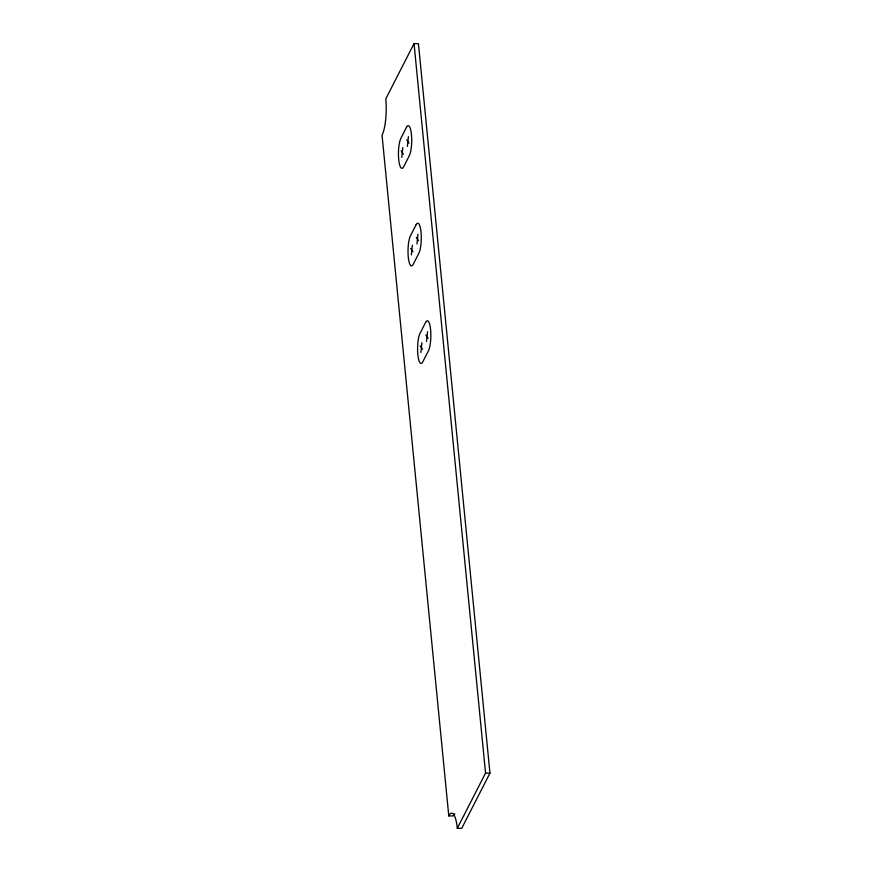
<?xml version="1.0" encoding="UTF-8"?>
<svg xmlns="http://www.w3.org/2000/svg" width="872" height="872" viewBox="0 0 872 872"><rect width="100%" height="100%" fill="white"/><g stroke="black" fill="none" stroke-linecap="round" stroke-linejoin="round"><path stroke-width="1.31" d="M401.785 157.396L402.788 147.608M407.388 146.42L408.401 136.632M411.344 254.94L412.347 245.152M416.958 243.964L417.961 234.176M420.904 352.473L421.917 342.696M426.517 341.508L427.52 331.72M414.037 43.6L385.773 98.852A27.174 6.551 -88.8 0 1 382.045 135.204L448.786 815.887A27.174 6.551 -88.8 0 1 457.299 828.302L461.691 828.4L489.955 773.148L418.429 43.698L414.037 43.6L485.562 773.061L457.299 828.302M485.562 773.061L489.955 773.148M448.786 815.887L453.178 815.985A27.174 6.551 -88.8 0 1 454.846 813.707M406.744 139.858L409.044 143.204M401.142 150.823L403.431 154.17M416.315 237.402L418.604 240.748M410.701 248.367L412.99 251.714M425.874 334.946L428.174 338.282M420.26 345.912L422.56 349.258M406.505 127.301L400.891 138.277A15.849 3.815 -88.8 0 0 398.711 159.478A15.849 3.815 -88.8 0 0 403.682 166.726L409.284 155.75A15.849 3.815 -88.8 0 0 411.464 134.55A15.849 3.815 -88.8 0 0 406.505 127.301M416.064 224.845L410.45 235.822A15.849 3.815 -88.8 0 0 408.27 257.022A15.849 3.815 -88.8 0 0 413.241 264.271L418.854 253.294A15.849 3.815 -88.8 0 0 421.034 232.094A15.849 3.815 -88.8 0 0 416.064 224.845M425.623 322.389L420.021 333.355A15.849 3.815 -88.8 0 0 417.841 354.566A15.849 3.815 -88.8 0 0 422.811 361.815L428.414 350.838A15.849 3.815 -88.8 0 0 430.594 329.638A15.849 3.815 -88.8 0 0 425.623 322.389"/></g></svg>
